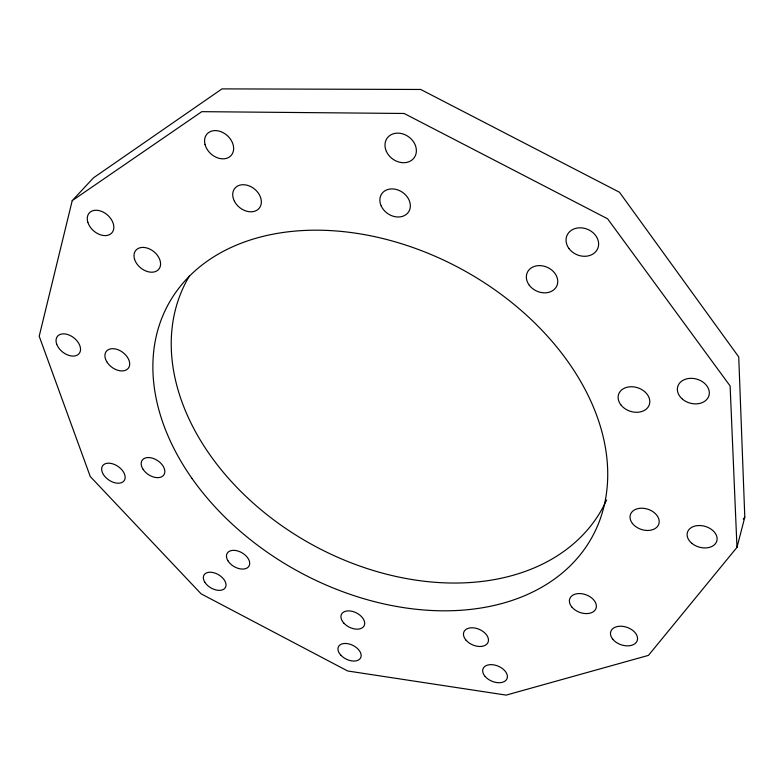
<?xml version="1.0" encoding="UTF-8"?>
<svg xmlns="http://www.w3.org/2000/svg" width="784" height="784" viewBox="0 0 784 784"><rect width="100%" height="100%" fill="white"/><g stroke="black" fill="none" stroke-linecap="round" stroke-linejoin="round"><path stroke-width="1.18" d="M72.216 200.645L39.2 336.228L90.258 476.525L201.106 593.841L347.626 670.977L506.16 695.114L648.437 655.385L736.98 547.359L744.8 517.205L738.734 356.936L619.468 192.256L420.704 89.464L221.98 88.886L93.482 177.831L72.216 200.645L201.792 111.661L404.142 113.474L607.59 218.785L730.12 385.973L736.98 547.359M743.261 519.106L744.8 517.205M606.62 499.967A236.964 171.578 28.8 0 1 314.943 546.174A236.964 171.578 28.8 0 1 189.424 276.007M192.109 478.583A241.756 171.774 28.8 0 0 585.001 548.418A241.756 171.774 28.8 0 0 363.786 234.504A241.756 171.774 28.8 0 0 192.109 478.583M682.511 399.203A16.239 12.456 15.9 0 0 708.942 395.626A16.239 12.456 15.9 0 0 688.577 378.496A16.239 12.456 15.9 0 0 682.511 399.203M620.771 404.74A16.199 12.328 18.7 0 0 648.162 407.004A16.199 12.328 18.7 0 0 632.933 386.796A16.199 12.328 18.7 0 0 620.771 404.74M691.909 543.381A15.308 10.79 16.2 0 0 716.743 541.234A15.308 10.79 16.2 0 0 697.672 525.594A15.308 10.79 16.2 0 0 691.909 543.381M632.433 523.457A14.974 10.633 18.3 0 0 657.678 526.24A14.974 10.633 18.3 0 0 643.733 508.326A14.974 10.633 18.3 0 0 632.433 523.457M612.784 639.254A13.975 9.202 19.1 0 0 636.187 642.478A13.975 9.202 19.1 0 0 623.074 626.396A13.975 9.202 19.1 0 0 612.784 639.254M571.81 606.983A13.985 9.349 20.4 0 0 595.115 610.05A13.985 9.349 20.4 0 0 581.718 593.713A13.985 9.349 20.4 0 0 571.81 606.983M485.169 676.514A12.975 8.163 22.8 0 0 506.425 679.728A12.975 8.163 22.8 0 0 493.518 664.832A12.975 8.163 22.8 0 0 485.169 676.514M466.039 640.195A13.152 8.448 23.5 0 0 487.54 643.272A13.152 8.448 23.5 0 0 474.33 627.955A13.152 8.448 23.5 0 0 466.039 640.195M340.746 655.081A12.417 7.644 26.6 0 0 360.513 658.07A12.417 7.644 26.6 0 0 347.39 643.615A12.417 7.644 26.6 0 0 340.746 655.081M343.804 623.074A12.681 7.977 26.9 0 0 364.021 625.965A12.681 7.977 26.9 0 0 350.624 611.04A12.681 7.977 26.9 0 0 343.804 623.074M204.781 582.149A12.387 7.615 30.5 0 0 224.44 588.706A12.387 7.615 30.5 0 0 214.826 573.035A12.387 7.615 30.5 0 0 204.781 582.149M227.86 560.668A12.662 7.958 30.3 0 0 248.009 567.312A12.662 7.958 30.3 0 0 238.346 551.152A12.662 7.958 30.3 0 0 227.86 560.668M103.439 474.555A13.093 8.212 34.4 0 0 123.794 481.131A13.093 8.212 34.4 0 0 112.994 463.922A13.093 8.212 34.4 0 0 103.439 474.555M142.855 468.969A13.073 8.369 33.7 0 0 163.337 475.545A13.073 8.369 33.7 0 0 152.811 458.277A13.073 8.369 33.7 0 0 142.855 468.969M106.771 361.728A13.877 9.232 36.9 0 0 128.243 368.333A13.877 9.232 36.9 0 0 116.894 349.35A13.877 9.232 36.9 0 0 106.771 361.728M56.664 344.058A13.847 9.055 38.1 0 0 77.43 355.034A13.847 9.055 38.1 0 0 70.785 335.826A13.847 9.055 38.1 0 0 56.664 344.058M134.525 259.112A14.867 10.466 39.1 0 0 156.859 270.892A14.867 10.466 39.1 0 0 150.489 249.43A14.867 10.466 39.1 0 0 134.525 259.112M87.867 222.352A15.063 10.525 41.1 0 0 110.328 234.191A15.063 10.525 41.1 0 0 103.459 212.239A15.063 10.525 41.1 0 0 87.867 222.352M234.426 201.253A15.739 11.878 39.1 0 0 259.23 208.211A15.739 11.878 39.1 0 0 247.46 185.328A15.739 11.878 39.1 0 0 234.426 201.253M204.996 144.374A16.141 12.26 41.9 0 0 229.222 157.114A16.141 12.26 41.9 0 0 223.087 132.653A16.141 12.26 41.9 0 0 204.996 144.374M381.23 206.035A16.19 12.946 34.1 0 0 407.513 213.287A16.19 12.946 34.1 0 0 396.577 189.542A16.19 12.946 34.1 0 0 381.23 206.035M386.375 151.381A16.68 13.671 36.2 0 0 413.433 158.652A16.68 13.671 36.2 0 0 402.241 133.741A16.68 13.671 36.2 0 0 386.375 151.381M529.308 285.268A16.219 13.014 24.5 0 0 556.385 286.777A16.219 13.014 24.5 0 0 540.45 265.639A16.219 13.014 24.5 0 0 529.308 285.268M568.959 248.518A16.699 13.769 22.7 0 0 597.085 249.812A16.699 13.769 22.7 0 0 580.944 227.83A16.699 13.769 22.7 0 0 568.959 248.518"/></g></svg>
